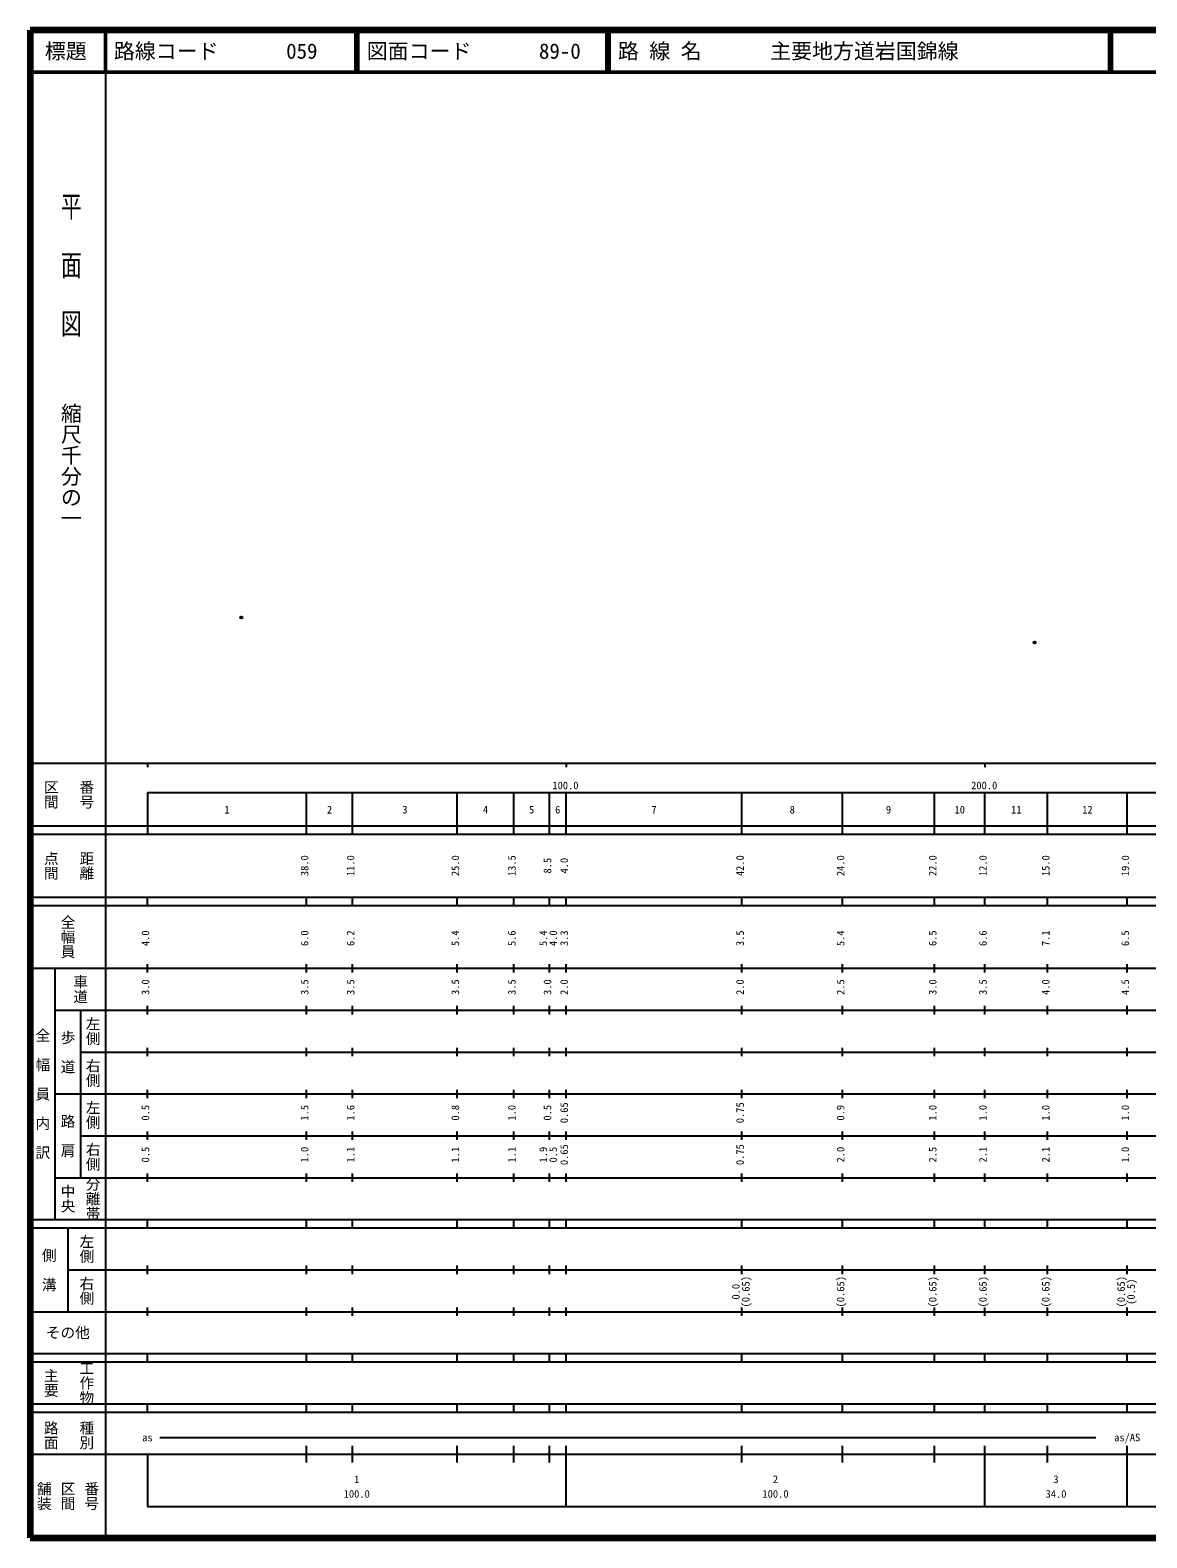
# Model space of a CAD drawing. Units: millimetres on the paper. Extents: x 40 to 680, y 20 to 380.
# Drawn here: x 40 to 306.7, y 20 to 380 of the extents above; entities that cross this region are included whole.
import ezdxf
from ezdxf.enums import TextEntityAlignment as Align

# ---------------------------------------------------------------- set-up
doc = ezdxf.new("R2010")
doc.units = ezdxf.units.MM
doc.header["$PDMODE"] = 32
doc.header["$PDSIZE"] = 0.5
doc.layers.add('M-OTRS', color=6, linetype='Continuous')
doc.layers.add('M-TTL-TXT', color=7, linetype='Continuous')
for name, color, linetype, lineweight in [('M-TTL', 2, 'Continuous', 140), ('M-TTL-BAND', 7, 'Continuous', 25), ('M-TTL-LINE', 7, 'Continuous', 50)]:
    doc.layers.add(name, color=color, linetype=linetype, lineweight=lineweight)
doc.styles.add('@ＭＳ ゴシック', font='')
doc.styles.add('ＭＳ ゴシック', font='')
doc.styles.get('@ＭＳ ゴシック').set_extended_font_data('@MS Gothic')
doc.styles.get('ＭＳ ゴシック').set_extended_font_data('MS Gothic')

msp = doc.modelspace()

# ---------------------------------------------------------------- linework, layer by layer
at = {"layer": 'M-OTRS'}
for p in [(90.431, 239.738), (279.906, 233.789)]:
    msp.add_point(p, dxfattribs=at)
at = {"layer": 'M-TTL'}
for p, q in [((40, 380), (40, 20)), ((680, 380), (40, 380)), ((40, 20), (680, 20))]:
    msp.add_line(p, q, dxfattribs=at)
at = {"layer": 'M-TTL-BAND'}
for p, q in [((58, 370), (58, 20)), ((40, 205), (579, 205)), ((68, 205), (68, 204)), ((168, 205), (168, 204)), ((268, 205), (268, 204)), ((68, 198), (579, 198)), ((68, 198), (68, 188)), ((106, 188), (106, 198)), ((117, 188), (117, 198)), ((142, 188), (142, 198)), ((155.5, 188), (155.5, 198)), ((164, 188), (164, 198)), ((168, 188), (168, 198)), ((210, 188), (210, 198)), ((234, 188), (234, 198)), ((256, 188), (256, 198)), ((268, 188), (268, 198)), ((283, 188), (283, 198)), ((302, 188), (302, 198)), ((40, 190), (579, 190)), ((40, 188), (579, 188)), ((40, 173), (579, 173)), ((68, 171), (68, 173)), ((106, 171), (106, 173)), ((117, 171), (117, 173)), ((142, 171), (142, 173)), ((155.5, 171), (155.5, 173)), ((164, 171), (164, 173)), ((168, 171), (168, 173)), ((210, 171), (210, 173)), ((234, 171), (234, 173)), ((256, 171), (256, 173)), ((268, 171), (268, 173)), ((283, 171), (283, 173)), ((302, 171), (302, 173)), ((40, 171), (579, 171)), ((40, 156), (579, 156)), ((46, 96), (46, 156)), ((68, 155), (68, 157)), ((106, 155), (106, 157)), ((117, 155), (117, 157)), ((142, 155), (142, 157)), ((155.5, 155), (155.5, 157)), ((164, 155), (164, 157)), ((168, 155), (168, 157)), ((210, 155), (210, 157)), ((234, 155), (234, 157)), ((256, 155), (256, 157)), ((268, 155), (268, 157)), ((283, 155), (283, 157)), ((302, 155), (302, 157)), ((46, 146), (579, 146)), ((52, 146), (52, 106)), ((68, 145), (68, 147)), ((106, 145), (106, 147)), ((117, 145), (117, 147)), ((142, 145), (142, 147)), ((155.5, 145), (155.5, 147)), ((164, 145), (164, 147)), ((168, 145), (168, 147)), ((210, 145), (210, 147)), ((234, 145), (234, 147)), ((256, 145), (256, 147)), ((268, 145), (268, 147)), ((283, 145), (283, 147)), ((302, 145), (302, 147)), ((68, 135), (68, 137)), ((106, 135), (106, 137)), ((117, 135), (117, 137)), ((142, 135), (142, 137)), ((155.5, 135), (155.5, 137)), ((164, 135), (164, 137)), ((168, 135), (168, 137)), ((210, 135), (210, 137)), ((234, 135), (234, 137)), ((256, 135), (256, 137)), ((268, 135), (268, 137)), ((283, 135), (283, 137)), ((302, 135), (302, 137)), ((52, 136), (579, 136)), ((46, 126), (579, 126)), ((68, 125), (68, 127)), ((106, 125), (106, 127)), ((117, 125), (117, 127)), ((142, 125), (142, 127)), ((155.5, 125), (155.5, 127)), ((164, 125), (164, 127)), ((168, 125), (168, 127)), ((210, 125), (210, 127)), ((234, 125), (234, 127)), ((256, 125), (256, 127)), ((268, 125), (268, 127)), ((283, 125), (283, 127)), ((302, 125), (302, 127)), ((52, 116), (579, 116)), ((68, 115), (68, 117)), ((106, 115), (106, 117)), ((117, 115), (117, 117)), ((142, 115), (142, 117)), ((155.5, 115), (155.5, 117)), ((164, 115), (164, 117)), ((168, 115), (168, 117)), ((210, 115), (210, 117)), ((234, 115), (234, 117)), ((256, 115), (256, 117)), ((268, 115), (268, 117)), ((283, 115), (283, 117)), ((302, 115), (302, 117)), ((46, 106), (579, 106)), ((68, 105), (68, 107)), ((106, 105), (106, 107)), ((117, 105), (117, 107)), ((142, 105), (142, 107)), ((155.5, 105), (155.5, 107)), ((164, 105), (164, 107)), ((168, 105), (168, 107)), ((210, 105), (210, 107)), ((234, 105), (234, 107)), ((256, 105), (256, 107)), ((268, 105), (268, 107)), ((283, 105), (283, 107)), ((302, 105), (302, 107)), ((40, 96), (579, 96)), ((40, 94), (579, 94)), ((49, 94), (49, 74)), ((68, 94), (68, 96)), ((106, 94), (106, 96)), ((117, 94), (117, 96)), ((142, 94), (142, 96)), ((155.5, 94), (155.5, 96)), ((164, 94), (164, 96)), ((168, 94), (168, 96)), ((210, 94), (210, 96)), ((234, 94), (234, 96)), ((256, 94), (256, 96)), ((268, 94), (268, 96)), ((283, 94), (283, 96)), ((302, 94), (302, 96)), ((49, 84), (579, 84)), ((68, 83), (68, 85)), ((106, 83), (106, 85)), ((117, 83), (117, 85)), ((142, 83), (142, 85)), ((155.5, 83), (155.5, 85)), ((164, 83), (164, 85)), ((168, 83), (168, 85)), ((210, 83), (210, 85)), ((234, 83), (234, 85)), ((256, 83), (256, 85)), ((268, 83), (268, 85)), ((283, 83), (283, 85)), ((302, 83), (302, 85)), ((40, 74), (579, 74)), ((68, 73), (68, 75)), ((106, 73), (106, 75)), ((117, 73), (117, 75)), ((142, 73), (142, 75)), ((155.5, 73), (155.5, 75)), ((164, 73), (164, 75)), ((168, 73), (168, 75)), ((210, 73), (210, 75)), ((234, 73), (234, 75)), ((256, 73), (256, 75)), ((268, 73), (268, 75)), ((283, 73), (283, 75)), ((302, 73), (302, 75)), ((40, 64), (579, 64)), ((40, 62), (579, 62)), ((68, 62), (68, 64)), ((106, 62), (106, 64)), ((117, 62), (117, 64)), ((142, 62), (142, 64)), ((155.5, 62), (155.5, 64)), ((164, 62), (164, 64)), ((168, 62), (168, 64)), ((210, 62), (210, 64)), ((234, 62), (234, 64)), ((256, 62), (256, 64)), ((268, 62), (268, 64)), ((283, 62), (283, 64)), ((302, 62), (302, 64)), ((40, 52), (579, 52)), ((68, 50), (68, 52)), ((106, 50), (106, 52)), ((117, 50), (117, 52)), ((142, 50), (142, 52)), ((155.5, 50), (155.5, 52)), ((164, 50), (164, 52)), ((168, 50), (168, 52)), ((210, 50), (210, 52)), ((234, 50), (234, 52)), ((256, 50), (256, 52)), ((268, 50), (268, 52)), ((283, 50), (283, 52)), ((302, 50), (302, 52)), ((40, 50), (579, 50)), ((71, 44), (294.5, 44)), ((40, 40), (579, 40)), ((68, 40), (68, 27.5)), ((106, 38), (106, 42)), ((117, 38), (117, 42)), ((142, 38), (142, 42)), ((155.5, 38), (155.5, 42)), ((164, 38), (164, 42)), ((168, 27.5), (168, 42)), ((210, 38), (210, 42)), ((234, 38), (234, 42)), ((256, 38), (256, 42)), ((268, 27.5), (268, 42)), ((283, 38), (283, 42)), ((302, 27.5), (302, 42)), ((68, 27.5), (579, 27.5))]:
    msp.add_line(p, q, dxfattribs=at)
at = {"layer": 'M-TTL-LINE'}
for p, q in [((58, 380), (58, 370)), ((117.75, 380), (117.75, 370)), ((118.25, 380), (118.25, 370)), ((177.75, 380), (177.75, 370)), ((178.25, 380), (178.25, 370)), ((297.75, 380), (297.75, 370)), ((298.25, 380), (298.25, 370)), ((40, 370), (680, 370))]:
    msp.add_line(p, q, dxfattribs=at)

# ---------------------------------------------------------------- texts
at = {"layer": 'M-TTL-BAND', "style": '@ＭＳ ゴシック', "width": 1.4}
msp.add_text('平  面  図', height=3.666, rotation=270, dxfattribs=at).set_placement((49.777, 306.475), align=Align.MIDDLE_RIGHT)
at = {"layer": 'M-TTL-BAND', "style": '@ＭＳ ゴシック'}
msp.add_text('縮尺千分の一', height=3.666, rotation=270, dxfattribs=at).set_placement((49.777, 261.03), align=Align.MIDDLE_RIGHT)
for s, p in [('区間', (45, 197.5)), ('番号', (53.5, 197.5)), ('点間', (45, 180.5)), ('距離', (53.5, 180.5)), ('全幅員', (49, 163.5)), ('車道', (52, 151)), ('左側', (55, 141)), ('全\u3000幅\u3000員\u3000内\u3000訳', (43, 126)), ('歩\u3000道', (49, 136)), ('右側', (55, 131)), ('左側', (55, 121)), ('路\u3000肩', (49, 116)), ('右側', (55, 111)), ('分離帯', (55, 101)), ('中央', (49, 101)), ('左側', (53.5, 89)), ('側\u3000溝', (44.5, 84)), ('右側', (53.5, 79)), ('工作物', (53.5, 57)), ('主要', (45, 57)), ('路面', (45, 44.5)), ('種別', (53.5, 44.5)), ('舗装', (43.333, 30)), ('区間', (49, 30)), ('番号', (54.667, 30))]:
    msp.add_text(s, height=2.566, rotation=270, dxfattribs=at).set_placement(p, align=Align.MIDDLE_CENTER)
at = {"layer": 'M-TTL-BAND', "style": 'ＭＳ ゴシック'}
for s, p in [('100.0', (167.844, 198.195)), ('200.0', (267.844, 198.195)), ('1', (87, 192.405)), ('2', (111.5, 192.405)), ('3', (129.5, 192.405)), ('4', (148.75, 192.405)), ('5', (159.75, 192.405)), ('6', (166, 192.405)), ('7', (189, 192.405)), ('8', (222, 192.405)), ('9', (245, 192.405)), ('10', (262, 192.405)), ('11', (275.5, 192.405)), ('12', (292.5, 192.405)), ('as', (68, 42.5)), ('as/AS', (302, 42.5)), ('1', (118, 32.523)), ('2', (218, 32.523)), ('3', (285, 32.523)), ('100.0', (118, 29.033)), ('100.0', (218, 29.033)), ('34.0', (285, 29.033))]:
    msp.add_text(s, height=1.833, dxfattribs=at).set_placement(p, align=Align.BOTTOM_CENTER)
for s, p in [('38.0', (107, 180.5)), ('11.0', (118, 180.5)), ('25.0', (143, 180.5)), ('13.5', (156.5, 180.5)), ('8.5', (165, 180.5)), ('4.0', (169, 180.5)), ('42.0', (211, 180.5)), ('24.0', (235, 180.5)), ('22.0', (257, 180.5)), ('12.0', (269, 180.5)), ('15.0', (284, 180.5)), ('19.0', (303, 180.5)), ('4.0', (69, 163.174)), ('6.0', (107, 163.174)), ('6.2', (118, 163.174)), ('5.4', (143, 163.174)), ('5.6', (156.5, 163.174)), ('5.4', (164, 163.174)), ('4.0', (166.37, 163.174)), ('3.3', (169, 163.174)), ('3.5', (211, 163.174)), ('5.4', (235, 163.174)), ('6.5', (257, 163.174)), ('6.6', (269, 163.174)), ('7.1', (284, 163.174)), ('6.5', (303, 163.174)), ('3.0', (69, 151.5)), ('3.5', (107, 151.5)), ('3.5', (118, 151.5)), ('3.5', (143, 151.5)), ('3.5', (156.5, 151.5)), ('3.0', (165, 151.5)), ('2.0', (169, 151.5)), ('2.0', (211, 151.5)), ('2.5', (235, 151.5)), ('3.0', (257, 151.5)), ('3.5', (269, 151.5)), ('4.0', (284, 151.5)), ('4.5', (303, 151.5)), ('0.5', (69, 121.5)), ('1.5', (107, 121.5)), ('1.6', (118, 121.5)), ('0.8', (143, 121.5)), ('1.0', (156.5, 121.5)), ('0.5', (165, 121.5)), ('0.65', (169, 121.5)), ('0.75', (211, 121.5)), ('0.9', (235, 121.5)), ('1.0', (257, 121.5)), ('1.0', (269, 121.5)), ('1.0', (284, 121.5)), ('1.0', (303, 121.5)), ('0.5', (69, 111.5)), ('1.0', (107, 111.5)), ('1.1', (118, 111.5)), ('1.1', (143, 111.5)), ('1.1', (156.5, 111.5)), ('1.9', (164, 111.5)), ('0.5', (166.37, 111.5)), ('0.65', (169, 111.5)), ('0.75', (211, 111.5)), ('2.0', (235, 111.5)), ('2.5', (257, 111.5)), ('2.1', (269, 111.5)), ('2.1', (284, 111.5)), ('1.0', (303, 111.5)), ('0.0', (210, 78.764)), ('(0.65)', (212.37, 78.764)), ('(0.65)', (235, 78.764)), ('(0.65)', (257, 78.764)), ('(0.65)', (269, 78.764)), ('(0.65)', (284, 78.764)), ('(0.65)', (302, 78.764)), ('(0.5)', (304.37, 78.764))]:
    msp.add_text(s, height=1.833, rotation=90, dxfattribs=at).set_placement(p, align=Align.BOTTOM_CENTER)
msp.add_text('その他', height=2.566, dxfattribs=at).set_placement((49, 69), align=Align.MIDDLE_CENTER)
at = {"layer": 'M-TTL-TXT', "style": 'ＭＳ ゴシック'}
msp.add_text('標題', height=3.666, dxfattribs=at).set_placement((48.5, 375), align=Align.MIDDLE_CENTER)
for s, p in [('路線コード', (60, 375)), ('059', (101.142, 375)), ('図面コード', (120.38, 375)), ('89-0', (161.521, 375)), ('路 線 名', (180.38, 375)), ('主要地方道岩国錦線', (216.734, 375))]:
    msp.add_text(s, height=3.666, dxfattribs=at).set_placement(p, align=Align.MIDDLE_LEFT)

doc.saveas('drawing.dxf')
